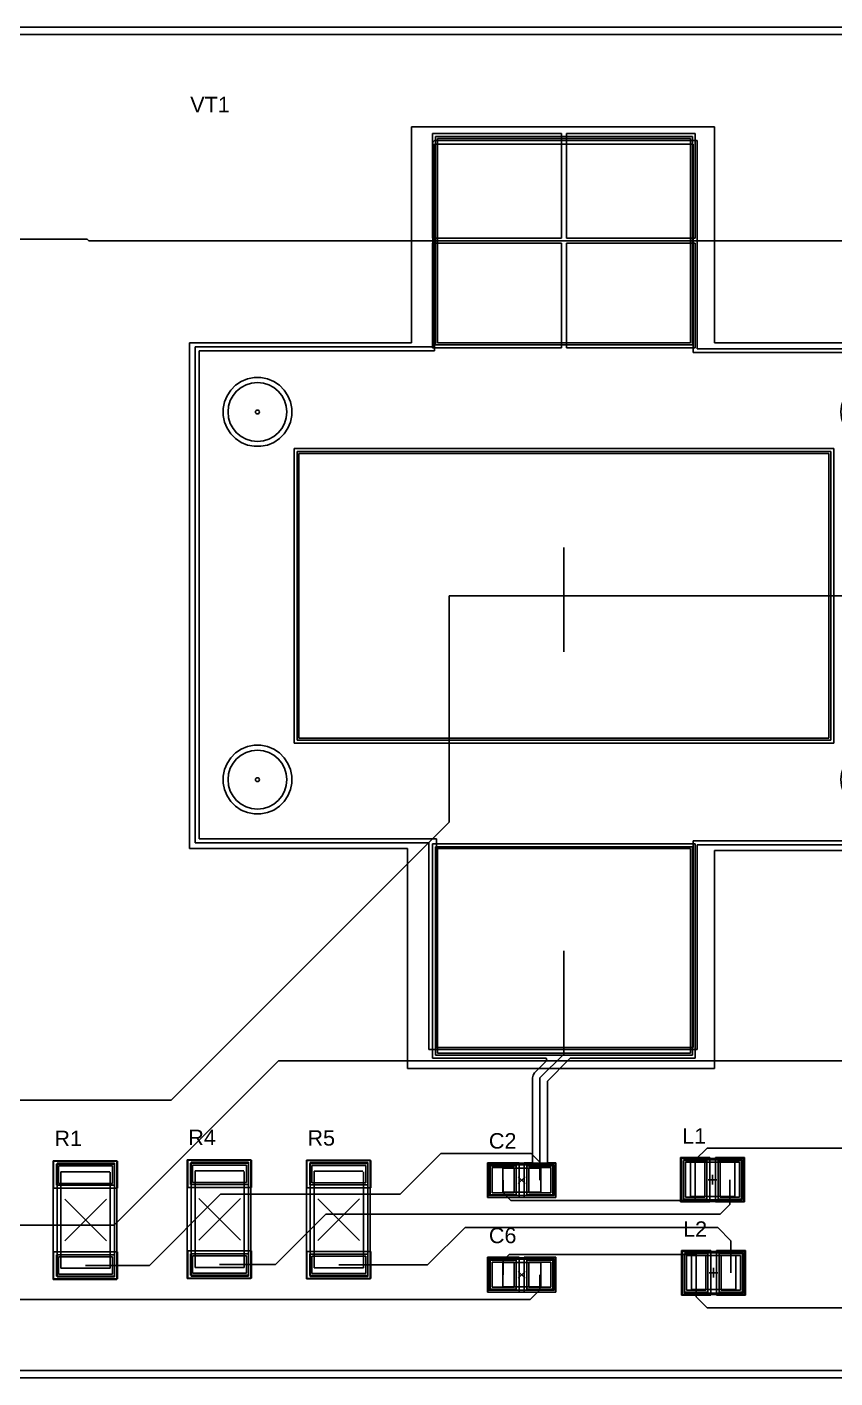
# Model space of a CAD drawing. Header units: millimetres. Extents: x 0 to 140, y 0 to 70.
# Drawn here: x 63.8 to 105.7, y 0 to 70 of the extents above; entities that cross this region are included whole.
import ezdxf

# ---------------------------------------------------------------- set-up
doc = ezdxf.new("R2010")
doc.units = ezdxf.units.MM
for name, color, linetype in [('BottomLayer', 5, 'Continuous'), ('BottomSolder', 6, 'Continuous'), ('Mechanical1', 6, 'Continuous'), ('Mechanical15', 56, 'Continuous'), ('MultiLayer', 9, 'Continuous'), ('PadHoleLayer', 156, 'Continuous'), ('TopLayer', 1, 'Continuous'), ('TopOverlay', 2, 'Continuous'), ('TopSolder', 216, 'Continuous')]:
    doc.layers.add(name, color=color, linetype=linetype)
doc.styles.add('Arial', font='arial.ttf', dxfattribs={"height": 0.2})

# ---------------------------------------------------------------- blocks, each defined once
blk = doc.blocks.new('MOSFET_4')
at = {"layer": 'BottomLayer'}
for p, q in [((-6.55, 23.7), (6.55, 23.7)), ((-6.55, 13.1), (-6.55, 23.7)), ((6.55, 23.7), (6.55, 13.1)), ((6.55, 13.1), (-6.55, 13.1)), ((-13.725, 7.375), (13.725, 7.375)), ((-13.725, -7.375), (-13.725, 7.375)), ((13.725, 7.375), (13.725, -7.375)), ((13.725, -7.375), (-13.725, -7.375)), ((-6.55, -13.1), (6.55, -13.1)), ((-6.55, -23.7), (-6.55, -13.1)), ((6.55, -13.1), (6.55, -23.7)), ((6.55, -23.7), (-6.55, -23.7))]:
    blk.add_line(p, q, dxfattribs=at)
at = {"layer": 'BottomSolder'}
for p, q in [((-6.652, 23.802), (6.652, 23.802)), ((-6.652, 12.998), (-6.652, 23.802)), ((6.652, 23.802), (6.652, 12.998)), ((6.652, 12.998), (-6.652, 12.998)), ((-13.827, 7.477), (13.827, 7.477)), ((-13.827, -7.477), (-13.827, 7.477)), ((13.827, 7.477), (13.827, -7.477)), ((13.827, -7.477), (-13.827, -7.477)), ((-6.652, -12.998), (6.652, -12.998)), ((-6.652, -23.802), (-6.652, -12.998)), ((6.652, -12.998), (6.652, -23.802)), ((6.652, -23.802), (-6.652, -23.802))]:
    blk.add_line(p, q, dxfattribs=at)
for centre in [(-15.875, 9.525), (15.875, 9.525), (-15.875, -9.525), (15.875, -9.525)]:
    blk.add_circle(centre, 0.102, dxfattribs=at)
at = {"layer": 'Mechanical1'}
for p, q in [((-6.7, 12.7), (-6.7, 23.4)), ((-6.7, 23.4), (6.7, 23.4)), ((6.7, 12.6), (6.7, 23.4)), ((-18.9, -12.6), (-18.9, 12.7)), ((-18.9, 12.7), (-6.7, 12.7)), ((6.7, 12.6), (18.9, 12.6)), ((18.9, -12.7), (18.9, 12.6)), ((-18.9, -12.6), (-6.6, -12.6)), ((-6.6, -23.4), (-6.6, -12.6)), ((6.7, -12.7), (18.9, -12.7)), ((6.7, -23.4), (6.7, -12.7)), ((-6.6, -23.4), (6.7, -23.4))]:
    blk.add_line(p, q, dxfattribs=at)
at = {"layer": 'Mechanical15'}
for p, q in [((-6.8, 23.5), (-6.7, 23.6)), ((-6.8, 12.9), (-6.8, 23.5)), ((-6.7, 23.6), (6.9, 23.6)), ((6.9, 12.8), (6.9, 23.6)), ((-19.1, -12.8), (-19.1, 12.9)), ((-19.1, 12.9), (-6.8, 12.9)), ((6.9, 12.8), (19, 12.8)), ((19, -12.9), (19, 12.8)), ((0, -2.9), (0, 2.5)), ((-2.3, 0), (2.2, 0)), ((-19.1, -12.8), (-7, -12.8)), ((-7, -23.5), (-7, -12.8)), ((6.9, -12.9), (19, -12.9)), ((6.9, -12.9), (6.9, -12.9)), ((6.9, -23.5), (6.9, -12.9)), ((-7, -23.5), (6.9, -23.5))]:
    blk.add_line(p, q, dxfattribs=at)
at = {"layer": 'MultiLayer'}
for p, q in [((-6.55, 23.7), (6.55, 23.7)), ((-6.55, 13.1), (-6.55, 23.7)), ((6.55, 23.7), (6.55, 13.1)), ((6.55, 13.1), (-6.55, 13.1)), ((-13.725, 7.375), (13.725, 7.375)), ((-13.725, -7.375), (-13.725, 7.375)), ((13.725, 7.375), (13.725, -7.375)), ((13.725, -7.375), (-13.725, -7.375)), ((-6.55, -13.1), (6.55, -13.1)), ((-6.55, -23.7), (-6.55, -13.1)), ((6.55, -13.1), (6.55, -23.7)), ((6.55, -23.7), (-6.55, -23.7))]:
    blk.add_line(p, q, dxfattribs=at)
at = {"layer": 'PadHoleLayer'}
for centre in [(-15.875, 9.525), (15.875, 9.525), (-15.875, -9.525), (15.875, -9.525)]:
    blk.add_circle(centre, 1.525, dxfattribs=at)
at = {"layer": 'TopLayer'}
for p, q in [((-6.55, 23.7), (6.55, 23.7)), ((-6.55, 13.1), (-6.55, 23.7)), ((6.55, 23.7), (6.55, 13.1)), ((6.55, 13.1), (-6.55, 13.1)), ((-13.725, 7.375), (13.725, 7.375)), ((-13.725, -7.375), (-13.725, 7.375)), ((13.725, 7.375), (13.725, -7.375)), ((13.725, -7.375), (-13.725, -7.375)), ((-6.55, -13.1), (6.55, -13.1)), ((-6.55, -23.7), (-6.55, -13.1)), ((6.55, -13.1), (6.55, -23.7)), ((6.55, -23.7), (-6.55, -23.7))]:
    blk.add_line(p, q, dxfattribs=at)
at = {"layer": 'TopOverlay'}
for p, q in [((-7.9, 13.1), (-7.9, 24.3)), ((-7.9, 24.3), (7.8, 24.3)), ((7.8, 13.1), (7.8, 24.3)), ((-19.4, -13.1), (-19.4, 13.1)), ((-19.4, 13.1), (-7.9, 13.1)), ((7.8, 13.1), (19.3, 13.1)), ((19.3, -13.2), (19.3, 13.1)), ((-19.4, -13.1), (-8.1, -13.1)), ((-8.1, -24.5), (-8.1, -13.1)), ((7.8, -24.5), (7.8, -13.2)), ((7.8, -13.2), (19.3, -13.2)), ((-8.1, -24.5), (7.8, -24.5))]:
    blk.add_line(p, q, dxfattribs=at)
at = {"layer": 'TopSolder'}
for p, q in [((-6.652, 23.802), (6.652, 23.802)), ((-6.652, 12.998), (-6.652, 23.802)), ((6.652, 23.802), (6.652, 12.998)), ((6.652, 12.998), (-6.652, 12.998)), ((-13.827, 7.477), (13.827, 7.477)), ((-13.827, -7.477), (-13.827, 7.477)), ((13.827, 7.477), (13.827, -7.477)), ((13.827, -7.477), (-13.827, -7.477)), ((-6.652, -12.998), (6.652, -12.998)), ((-6.652, -23.802), (-6.652, -12.998)), ((6.652, -12.998), (6.652, -23.802)), ((6.652, -23.802), (-6.652, -23.802))]:
    blk.add_line(p, q, dxfattribs=at)
for centre in [(-15.875, 9.525), (15.875, 9.525), (-15.875, -9.525), (15.875, -9.525)]:
    blk.add_circle(centre, 0.102, dxfattribs=at)
blk = doc.blocks.new('R________2010_10')
at = {"layer": 'BottomLayer'}
for p, q in [((-2.8, 1.4), (-1.9, 1.4)), ((-2.8, -1.4), (-2.8, 1.4)), ((-1.9, 1.4), (-1.9, -1.4)), ((1.9, 1.4), (2.8, 1.4)), ((1.9, -1.4), (1.9, 1.4)), ((2.8, 1.4), (2.8, -1.4)), ((-1.9, -1.4), (-2.8, -1.4)), ((2.8, -1.4), (1.9, -1.4))]:
    blk.add_line(p, q, dxfattribs=at)
at = {"layer": 'BottomSolder'}
for p, q in [((-2.902, 1.502), (-1.798, 1.502)), ((-2.902, -1.502), (-2.902, 1.502)), ((-1.798, 1.502), (-1.798, -1.502)), ((1.798, 1.502), (2.902, 1.502)), ((1.798, -1.502), (1.798, 1.502)), ((2.902, 1.502), (2.902, -1.502)), ((-1.798, -1.502), (-2.902, -1.502)), ((2.902, -1.502), (1.798, -1.502))]:
    blk.add_line(p, q, dxfattribs=at)
at = {"layer": 'Mechanical1'}
for p, q in [((-2.5, -1.275), (-2.5, 1.25)), ((2.5, 1.275), (-2.475, 1.275)), ((2.5, -1.275), (2.5, 1.275)), ((2.5, -1.275), (-2.5, -1.275))]:
    blk.add_line(p, q, dxfattribs=at)
at = {"layer": 'Mechanical15'}
for p, q in [((-2.95, -1.475), (-2.95, 1.5)), ((2.95, 1.5), (-2.95, 1.5)), ((2.95, -1.475), (2.95, 1.5)), ((-1.08, -1.08), (1.079, 1.079)), ((1.079, -1.08), (-1.08, 1.079)), ((2.95, -1.475), (-2.95, -1.475))]:
    blk.add_line(p, q, dxfattribs=at)
at = {"layer": 'MultiLayer'}
for p, q in [((-2.8, 1.4), (-1.9, 1.4)), ((-2.8, -1.4), (-2.8, 1.4)), ((-1.9, 1.4), (-1.9, -1.4)), ((1.9, 1.4), (2.8, 1.4)), ((1.9, -1.4), (1.9, 1.4)), ((2.8, 1.4), (2.8, -1.4)), ((-1.9, -1.4), (-2.8, -1.4)), ((2.8, -1.4), (1.9, -1.4))]:
    blk.add_line(p, q, dxfattribs=at)
at = {"layer": 'TopLayer'}
for p, q in [((-2.8, 1.4), (-1.9, 1.4)), ((-2.8, -1.4), (-2.8, 1.4)), ((-1.9, 1.4), (-1.9, -1.4)), ((1.9, 1.4), (2.8, 1.4)), ((1.9, -1.4), (1.9, 1.4)), ((2.8, 1.4), (2.8, -1.4)), ((-1.9, -1.4), (-2.8, -1.4)), ((2.8, -1.4), (1.9, -1.4))]:
    blk.add_line(p, q, dxfattribs=at)
at = {"layer": 'TopOverlay'}
for p, q in [((-3.075, -1.675), (-3.075, 1.625)), ((3.075, 1.625), (-3.075, 1.625)), ((3.075, -1.675), (3.075, 1.625)), ((3.075, -1.675), (-3.075, -1.675))]:
    blk.add_line(p, q, dxfattribs=at)
at = {"layer": 'TopSolder'}
for p, q in [((-2.902, 1.502), (-1.798, 1.502)), ((-2.902, -1.502), (-2.902, 1.502)), ((-1.798, 1.502), (-1.798, -1.502)), ((1.798, 1.502), (2.902, 1.502)), ((1.798, -1.502), (1.798, 1.502)), ((2.902, 1.502), (2.902, -1.502)), ((-1.798, -1.502), (-2.902, -1.502)), ((2.902, -1.502), (1.798, -1.502))]:
    blk.add_line(p, q, dxfattribs=at)
blk = doc.blocks.new('R________2010_11')
at = {"layer": 'BottomLayer'}
for p, q in [((-2.8, 1.4), (-1.9, 1.4)), ((-2.8, -1.4), (-2.8, 1.4)), ((-1.9, 1.4), (-1.9, -1.4)), ((1.9, 1.4), (2.8, 1.4)), ((1.9, -1.4), (1.9, 1.4)), ((2.8, 1.4), (2.8, -1.4)), ((-1.9, -1.4), (-2.8, -1.4)), ((2.8, -1.4), (1.9, -1.4))]:
    blk.add_line(p, q, dxfattribs=at)
at = {"layer": 'BottomSolder'}
for p, q in [((-2.902, 1.502), (-1.798, 1.502)), ((-2.902, -1.502), (-2.902, 1.502)), ((-1.798, 1.502), (-1.798, -1.502)), ((1.798, 1.502), (2.902, 1.502)), ((1.798, -1.502), (1.798, 1.502)), ((2.902, 1.502), (2.902, -1.502)), ((-1.798, -1.502), (-2.902, -1.502)), ((2.902, -1.502), (1.798, -1.502))]:
    blk.add_line(p, q, dxfattribs=at)
at = {"layer": 'Mechanical1'}
for p, q in [((-2.5, -1.275), (-2.5, 1.25)), ((2.5, 1.275), (-2.475, 1.275)), ((2.5, -1.275), (2.5, 1.275)), ((2.5, -1.275), (-2.5, -1.275))]:
    blk.add_line(p, q, dxfattribs=at)
at = {"layer": 'Mechanical15'}
for p, q in [((-2.95, -1.475), (-2.95, 1.5)), ((2.95, 1.5), (-2.95, 1.5)), ((2.95, -1.475), (2.95, 1.5)), ((-1.079, -1.079), (1.08, 1.08)), ((1.08, -1.079), (-1.079, 1.08)), ((2.95, -1.475), (-2.95, -1.475))]:
    blk.add_line(p, q, dxfattribs=at)
at = {"layer": 'MultiLayer'}
for p, q in [((-2.8, 1.4), (-1.9, 1.4)), ((-2.8, -1.4), (-2.8, 1.4)), ((-1.9, 1.4), (-1.9, -1.4)), ((1.9, 1.4), (2.8, 1.4)), ((1.9, -1.4), (1.9, 1.4)), ((2.8, 1.4), (2.8, -1.4)), ((-1.9, -1.4), (-2.8, -1.4)), ((2.8, -1.4), (1.9, -1.4))]:
    blk.add_line(p, q, dxfattribs=at)
at = {"layer": 'TopLayer'}
for p, q in [((-2.8, 1.4), (-1.9, 1.4)), ((-2.8, -1.4), (-2.8, 1.4)), ((-1.9, 1.4), (-1.9, -1.4)), ((1.9, 1.4), (2.8, 1.4)), ((1.9, -1.4), (1.9, 1.4)), ((2.8, 1.4), (2.8, -1.4)), ((-1.9, -1.4), (-2.8, -1.4)), ((2.8, -1.4), (1.9, -1.4))]:
    blk.add_line(p, q, dxfattribs=at)
at = {"layer": 'TopOverlay'}
for p, q in [((-3.075, -1.675), (-3.075, 1.625)), ((3.075, 1.625), (-3.075, 1.625)), ((3.075, -1.675), (3.075, 1.625)), ((3.075, -1.675), (-3.075, -1.675))]:
    blk.add_line(p, q, dxfattribs=at)
at = {"layer": 'TopSolder'}
for p, q in [((-2.902, 1.502), (-1.798, 1.502)), ((-2.902, -1.502), (-2.902, 1.502)), ((-1.798, 1.502), (-1.798, -1.502)), ((1.798, 1.502), (2.902, 1.502)), ((1.798, -1.502), (1.798, 1.502)), ((2.902, 1.502), (2.902, -1.502)), ((-1.798, -1.502), (-2.902, -1.502)), ((2.902, -1.502), (1.798, -1.502))]:
    blk.add_line(p, q, dxfattribs=at)
blk = doc.blocks.new('R________2010_14')
at = {"layer": 'BottomLayer'}
for p, q in [((-2.8, 1.4), (-1.9, 1.4)), ((-2.8, -1.4), (-2.8, 1.4)), ((-1.9, 1.4), (-1.9, -1.4)), ((1.9, 1.4), (2.8, 1.4)), ((1.9, -1.4), (1.9, 1.4)), ((2.8, 1.4), (2.8, -1.4)), ((-1.9, -1.4), (-2.8, -1.4)), ((2.8, -1.4), (1.9, -1.4))]:
    blk.add_line(p, q, dxfattribs=at)
at = {"layer": 'BottomSolder'}
for p, q in [((-2.902, 1.502), (-1.798, 1.502)), ((-2.902, -1.502), (-2.902, 1.502)), ((-1.798, 1.502), (-1.798, -1.502)), ((1.798, 1.502), (2.902, 1.502)), ((1.798, -1.502), (1.798, 1.502)), ((2.902, 1.502), (2.902, -1.502)), ((-1.798, -1.502), (-2.902, -1.502)), ((2.902, -1.502), (1.798, -1.502))]:
    blk.add_line(p, q, dxfattribs=at)
at = {"layer": 'Mechanical1'}
for p, q in [((-2.5, -1.275), (-2.5, 1.25)), ((2.5, 1.275), (-2.475, 1.275)), ((2.5, -1.275), (2.5, 1.275)), ((2.5, -1.275), (-2.5, -1.275))]:
    blk.add_line(p, q, dxfattribs=at)
at = {"layer": 'Mechanical15'}
for p, q in [((-2.95, -1.475), (-2.95, 1.5)), ((2.95, 1.5), (-2.95, 1.5)), ((2.95, -1.475), (2.95, 1.5)), ((-1.08, -1.079), (1.079, 1.08)), ((1.079, -1.079), (-1.08, 1.08)), ((2.95, -1.475), (-2.95, -1.475))]:
    blk.add_line(p, q, dxfattribs=at)
at = {"layer": 'MultiLayer'}
for p, q in [((-2.8, 1.4), (-1.9, 1.4)), ((-2.8, -1.4), (-2.8, 1.4)), ((-1.9, 1.4), (-1.9, -1.4)), ((1.9, 1.4), (2.8, 1.4)), ((1.9, -1.4), (1.9, 1.4)), ((2.8, 1.4), (2.8, -1.4)), ((-1.9, -1.4), (-2.8, -1.4)), ((2.8, -1.4), (1.9, -1.4))]:
    blk.add_line(p, q, dxfattribs=at)
at = {"layer": 'TopLayer'}
for p, q in [((-2.8, 1.4), (-1.9, 1.4)), ((-2.8, -1.4), (-2.8, 1.4)), ((-1.9, 1.4), (-1.9, -1.4)), ((1.9, 1.4), (2.8, 1.4)), ((1.9, -1.4), (1.9, 1.4)), ((2.8, 1.4), (2.8, -1.4)), ((-1.9, -1.4), (-2.8, -1.4)), ((2.8, -1.4), (1.9, -1.4))]:
    blk.add_line(p, q, dxfattribs=at)
at = {"layer": 'TopOverlay'}
for p, q in [((-3.075, -1.675), (-3.075, 1.625)), ((3.075, 1.625), (-3.075, 1.625)), ((3.075, -1.675), (3.075, 1.625)), ((3.075, -1.675), (-3.075, -1.675))]:
    blk.add_line(p, q, dxfattribs=at)
at = {"layer": 'TopSolder'}
for p, q in [((-2.902, 1.502), (-1.798, 1.502)), ((-2.902, -1.502), (-2.902, 1.502)), ((-1.798, 1.502), (-1.798, -1.502)), ((1.798, 1.502), (2.902, 1.502)), ((1.798, -1.502), (1.798, 1.502)), ((2.902, 1.502), (2.902, -1.502)), ((-1.798, -1.502), (-2.902, -1.502)), ((2.902, -1.502), (1.798, -1.502))]:
    blk.add_line(p, q, dxfattribs=at)
blk = doc.blocks.new('INDUCTOR_0805_15')
at = {"layer": 'BottomLayer'}
for p, q in [((-1.4, 0.9), (-0.4, 0.9)), ((-1.4, -0.9), (-1.4, 0.9)), ((-0.4, 0.9), (-0.4, -0.9)), ((0.4, 0.9), (1.4, 0.9)), ((0.4, -0.9), (0.4, 0.9)), ((1.4, 0.9), (1.4, -0.9)), ((-0.4, -0.9), (-1.4, -0.9)), ((1.4, -0.9), (0.4, -0.9))]:
    blk.add_line(p, q, dxfattribs=at)
at = {"layer": 'BottomSolder'}
for p, q in [((-1.502, 1.002), (-0.298, 1.002)), ((-1.502, -1.002), (-1.502, 1.002)), ((-0.298, 1.002), (-0.298, -1.002)), ((0.298, 1.002), (1.502, 1.002)), ((0.298, -1.002), (0.298, 1.002)), ((1.502, 1.002), (1.502, -1.002)), ((-0.298, -1.002), (-1.502, -1.002)), ((1.502, -1.002), (0.298, -1.002))]:
    blk.add_line(p, q, dxfattribs=at)
at = {"layer": 'Mechanical1'}
for p, q in [((-1.15, -0.875), (-1.15, 0.9)), ((-1.15, 0.9), (1.15, 0.9)), ((1.15, -0.875), (1.15, 0.9)), ((-1.15, -0.875), (1.15, -0.875))]:
    blk.add_line(p, q, dxfattribs=at)
at = {"layer": 'Mechanical15'}
for p, q in [((-1.525, -1.05), (-1.525, 1)), ((-1.5, 1.025), (1.55, 1.025)), ((1.55, -1.025), (1.55, 1.025)), ((-0.225, 0), (0.225, 0)), ((0, -0.25), (0, 0.25)), ((-1.525, -1.05), (1.525, -1.05)), ((1.525, -1.05), (1.55, -1.025))]:
    blk.add_line(p, q, dxfattribs=at)
at = {"layer": 'MultiLayer'}
for p, q in [((-1.4, 0.9), (-0.4, 0.9)), ((-1.4, -0.9), (-1.4, 0.9)), ((-0.4, 0.9), (-0.4, -0.9)), ((0.4, 0.9), (1.4, 0.9)), ((0.4, -0.9), (0.4, 0.9)), ((1.4, 0.9), (1.4, -0.9)), ((-0.4, -0.9), (-1.4, -0.9)), ((1.4, -0.9), (0.4, -0.9))]:
    blk.add_line(p, q, dxfattribs=at)
at = {"layer": 'TopLayer'}
for p, q in [((-1.4, 0.9), (-0.4, 0.9)), ((-1.4, -0.9), (-1.4, 0.9)), ((-0.4, 0.9), (-0.4, -0.9)), ((0.4, 0.9), (1.4, 0.9)), ((0.4, -0.9), (0.4, 0.9)), ((1.4, 0.9), (1.4, -0.9)), ((-0.4, -0.9), (-1.4, -0.9)), ((1.4, -0.9), (0.4, -0.9))]:
    blk.add_line(p, q, dxfattribs=at)
at = {"layer": 'TopOverlay'}
for p, q in [((-1.625, -1.125), (-1.625, 1.1)), ((-1.625, 1.1), (1.625, 1.1)), ((1.625, -1.125), (1.625, 1.1)), ((1.625, 1.1), (1.625, 1.1)), ((-1.625, -1.125), (1.625, -1.125))]:
    blk.add_line(p, q, dxfattribs=at)
at = {"layer": 'TopSolder'}
for p, q in [((-1.502, 1.002), (-0.298, 1.002)), ((-1.502, -1.002), (-1.502, 1.002)), ((-0.298, 1.002), (-0.298, -1.002)), ((0.298, 1.002), (1.502, 1.002)), ((0.298, -1.002), (0.298, 1.002)), ((1.502, 1.002), (1.502, -1.002)), ((-0.298, -1.002), (-1.502, -1.002)), ((1.502, -1.002), (0.298, -1.002))]:
    blk.add_line(p, q, dxfattribs=at)
blk = doc.blocks.new('INDUCTOR_0805_16')
at = {"layer": 'BottomLayer'}
for p, q in [((-1.4, 0.9), (-0.4, 0.9)), ((-1.4, -0.9), (-1.4, 0.9)), ((-0.4, 0.9), (-0.4, -0.9)), ((0.4, 0.9), (1.4, 0.9)), ((0.4, -0.9), (0.4, 0.9)), ((1.4, 0.9), (1.4, -0.9)), ((-0.4, -0.9), (-1.4, -0.9)), ((1.4, -0.9), (0.4, -0.9))]:
    blk.add_line(p, q, dxfattribs=at)
at = {"layer": 'BottomSolder'}
for p, q in [((-1.502, 1.002), (-0.298, 1.002)), ((-1.502, -1.002), (-1.502, 1.002)), ((-0.298, 1.002), (-0.298, -1.002)), ((0.298, 1.002), (1.502, 1.002)), ((0.298, -1.002), (0.298, 1.002)), ((1.502, 1.002), (1.502, -1.002)), ((-0.298, -1.002), (-1.502, -1.002)), ((1.502, -1.002), (0.298, -1.002))]:
    blk.add_line(p, q, dxfattribs=at)
at = {"layer": 'Mechanical1'}
for p, q in [((-1.15, -0.875), (-1.15, 0.9)), ((-1.15, 0.9), (1.15, 0.9)), ((1.15, -0.875), (1.15, 0.9)), ((-1.15, -0.875), (1.15, -0.875))]:
    blk.add_line(p, q, dxfattribs=at)
at = {"layer": 'Mechanical15'}
for p, q in [((-1.525, -1.05), (-1.525, 1)), ((-1.5, 1.025), (1.55, 1.025)), ((1.55, -1.025), (1.55, 1.025)), ((0, -0.25), (0, 0.25)), ((-0.225, 0), (0.225, 0)), ((-1.525, -1.05), (1.525, -1.05)), ((1.525, -1.05), (1.55, -1.025))]:
    blk.add_line(p, q, dxfattribs=at)
at = {"layer": 'MultiLayer'}
for p, q in [((-1.4, 0.9), (-0.4, 0.9)), ((-1.4, -0.9), (-1.4, 0.9)), ((-0.4, 0.9), (-0.4, -0.9)), ((0.4, 0.9), (1.4, 0.9)), ((0.4, -0.9), (0.4, 0.9)), ((1.4, 0.9), (1.4, -0.9)), ((-0.4, -0.9), (-1.4, -0.9)), ((1.4, -0.9), (0.4, -0.9))]:
    blk.add_line(p, q, dxfattribs=at)
at = {"layer": 'TopLayer'}
for p, q in [((-1.4, 0.9), (-0.4, 0.9)), ((-1.4, -0.9), (-1.4, 0.9)), ((-0.4, 0.9), (-0.4, -0.9)), ((0.4, 0.9), (1.4, 0.9)), ((0.4, -0.9), (0.4, 0.9)), ((1.4, 0.9), (1.4, -0.9)), ((-0.4, -0.9), (-1.4, -0.9)), ((1.4, -0.9), (0.4, -0.9))]:
    blk.add_line(p, q, dxfattribs=at)
at = {"layer": 'TopOverlay'}
for p, q in [((-1.625, -1.125), (-1.625, 1.1)), ((-1.625, 1.1), (1.625, 1.1)), ((1.625, -1.125), (1.625, 1.1)), ((1.625, 1.1), (1.625, 1.1)), ((-1.625, -1.125), (1.625, -1.125))]:
    blk.add_line(p, q, dxfattribs=at)
at = {"layer": 'TopSolder'}
for p, q in [((-1.502, 1.002), (-0.298, 1.002)), ((-1.502, -1.002), (-1.502, 1.002)), ((-0.298, 1.002), (-0.298, -1.002)), ((0.298, 1.002), (1.502, 1.002)), ((0.298, -1.002), (0.298, 1.002)), ((1.502, 1.002), (1.502, -1.002)), ((-0.298, -1.002), (-1.502, -1.002)), ((1.502, -1.002), (0.298, -1.002))]:
    blk.add_line(p, q, dxfattribs=at)
blk = doc.blocks.new('CAP_0805_17')
at = {"layer": 'BottomLayer'}
for p, q in [((-1.52, 0.65), (-0.38, 0.65)), ((-1.52, -0.65), (-1.52, 0.65)), ((-0.38, 0.65), (-0.38, -0.65)), ((0.38, 0.65), (1.52, 0.65)), ((0.38, -0.65), (0.38, 0.65)), ((1.52, 0.65), (1.52, -0.65)), ((-0.38, -0.65), (-1.52, -0.65)), ((1.52, -0.65), (0.38, -0.65))]:
    blk.add_line(p, q, dxfattribs=at)
at = {"layer": 'BottomSolder'}
for p, q in [((-1.622, 0.752), (-0.278, 0.752)), ((-1.622, -0.752), (-1.622, 0.752)), ((-0.278, 0.752), (-0.278, -0.752)), ((0.278, 0.752), (1.622, 0.752)), ((0.278, -0.752), (0.278, 0.752)), ((1.622, 0.752), (1.622, -0.752)), ((-0.278, -0.752), (-1.622, -0.752)), ((1.622, -0.752), (0.278, -0.752))]:
    blk.add_line(p, q, dxfattribs=at)
at = {"layer": 'Mechanical1'}
for p, q in [((-0.975, -0.625), (-0.975, 0.625)), ((-0.975, 0.625), (1, 0.625)), ((1, -0.625), (1, 0.625)), ((-0.975, -0.625), (1, -0.625))]:
    blk.add_line(p, q, dxfattribs=at)
at = {"layer": 'Mechanical15'}
for p, q in [((-1.7, -0.8), (-1.7, 0.8)), ((-1.7, 0.8), (1.7, 0.8)), ((1.7, -0.8), (1.7, 0.8)), ((-0.175, 0.175), (0.175, -0.175)), ((-0.175, -0.175), (0.175, 0.175)), ((-1.7, -0.8), (1.7, -0.8))]:
    blk.add_line(p, q, dxfattribs=at)
at = {"layer": 'MultiLayer'}
for p, q in [((-1.52, 0.65), (-0.38, 0.65)), ((-1.52, -0.65), (-1.52, 0.65)), ((-0.38, 0.65), (-0.38, -0.65)), ((0.38, 0.65), (1.52, 0.65)), ((0.38, -0.65), (0.38, 0.65)), ((1.52, 0.65), (1.52, -0.65)), ((-0.38, -0.65), (-1.52, -0.65)), ((1.52, -0.65), (0.38, -0.65))]:
    blk.add_line(p, q, dxfattribs=at)
at = {"layer": 'TopLayer'}
for p, q in [((-1.52, 0.65), (-0.38, 0.65)), ((-1.52, -0.65), (-1.52, 0.65)), ((-0.38, 0.65), (-0.38, -0.65)), ((0.38, 0.65), (1.52, 0.65)), ((0.38, -0.65), (0.38, 0.65)), ((1.52, 0.65), (1.52, -0.65)), ((-0.38, -0.65), (-1.52, -0.65)), ((1.52, -0.65), (0.38, -0.65))]:
    blk.add_line(p, q, dxfattribs=at)
at = {"layer": 'TopOverlay'}
for p, q in [((-1.75, 0.875), (1.775, 0.875)), ((-1.75, -0.9), (-1.75, 0.875)), ((1.775, -0.9), (1.775, 0.875)), ((-1.75, -0.9), (1.775, -0.9))]:
    blk.add_line(p, q, dxfattribs=at)
at = {"layer": 'TopSolder'}
for p, q in [((-1.622, 0.752), (-0.278, 0.752)), ((-1.622, -0.752), (-1.622, 0.752)), ((-0.278, 0.752), (-0.278, -0.752)), ((0.278, 0.752), (1.622, 0.752)), ((0.278, -0.752), (0.278, 0.752)), ((1.622, 0.752), (1.622, -0.752)), ((-0.278, -0.752), (-1.622, -0.752)), ((1.622, -0.752), (0.278, -0.752))]:
    blk.add_line(p, q, dxfattribs=at)
blk = doc.blocks.new('CAP_0805_21')
at = {"layer": 'BottomLayer'}
for p, q in [((-1.52, 0.65), (-0.38, 0.65)), ((-1.52, -0.65), (-1.52, 0.65)), ((-0.38, 0.65), (-0.38, -0.65)), ((0.38, 0.65), (1.52, 0.65)), ((0.38, -0.65), (0.38, 0.65)), ((1.52, 0.65), (1.52, -0.65)), ((-0.38, -0.65), (-1.52, -0.65)), ((1.52, -0.65), (0.38, -0.65))]:
    blk.add_line(p, q, dxfattribs=at)
at = {"layer": 'BottomSolder'}
for p, q in [((-1.622, 0.752), (-0.278, 0.752)), ((-1.622, -0.752), (-1.622, 0.752)), ((-0.278, 0.752), (-0.278, -0.752)), ((0.278, 0.752), (1.622, 0.752)), ((0.278, -0.752), (0.278, 0.752)), ((1.622, 0.752), (1.622, -0.752)), ((-0.278, -0.752), (-1.622, -0.752)), ((1.622, -0.752), (0.278, -0.752))]:
    blk.add_line(p, q, dxfattribs=at)
at = {"layer": 'Mechanical1'}
for p, q in [((-0.975, -0.625), (-0.975, 0.625)), ((-0.975, 0.625), (1, 0.625)), ((1, -0.625), (1, 0.625)), ((-0.975, -0.625), (1, -0.625))]:
    blk.add_line(p, q, dxfattribs=at)
at = {"layer": 'Mechanical15'}
for p, q in [((-1.7, -0.8), (-1.7, 0.8)), ((-1.7, 0.8), (1.7, 0.8)), ((1.7, -0.8), (1.7, 0.8)), ((-0.175, 0.175), (0.175, -0.175)), ((-0.175, -0.175), (0.175, 0.175)), ((-1.7, -0.8), (1.7, -0.8))]:
    blk.add_line(p, q, dxfattribs=at)
at = {"layer": 'MultiLayer'}
for p, q in [((-1.52, 0.65), (-0.38, 0.65)), ((-1.52, -0.65), (-1.52, 0.65)), ((-0.38, 0.65), (-0.38, -0.65)), ((0.38, 0.65), (1.52, 0.65)), ((0.38, -0.65), (0.38, 0.65)), ((1.52, 0.65), (1.52, -0.65)), ((-0.38, -0.65), (-1.52, -0.65)), ((1.52, -0.65), (0.38, -0.65))]:
    blk.add_line(p, q, dxfattribs=at)
at = {"layer": 'TopLayer'}
for p, q in [((-1.52, 0.65), (-0.38, 0.65)), ((-1.52, -0.65), (-1.52, 0.65)), ((-0.38, 0.65), (-0.38, -0.65)), ((0.38, 0.65), (1.52, 0.65)), ((0.38, -0.65), (0.38, 0.65)), ((1.52, 0.65), (1.52, -0.65)), ((-0.38, -0.65), (-1.52, -0.65)), ((1.52, -0.65), (0.38, -0.65))]:
    blk.add_line(p, q, dxfattribs=at)
at = {"layer": 'TopOverlay'}
for p, q in [((-1.75, 0.875), (1.775, 0.875)), ((-1.75, -0.9), (-1.75, 0.875)), ((1.775, -0.9), (1.775, 0.875)), ((-1.75, -0.9), (1.775, -0.9))]:
    blk.add_line(p, q, dxfattribs=at)
at = {"layer": 'TopSolder'}
for p, q in [((-1.622, 0.752), (-0.278, 0.752)), ((-1.622, -0.752), (-1.622, 0.752)), ((-0.278, 0.752), (-0.278, -0.752)), ((0.278, 0.752), (1.622, 0.752)), ((0.278, -0.752), (0.278, 0.752)), ((1.622, 0.752), (1.622, -0.752)), ((-0.278, -0.752), (-1.622, -0.752)), ((1.622, -0.752), (0.278, -0.752))]:
    blk.add_line(p, q, dxfattribs=at)

msp = doc.modelspace()

# ---------------------------------------------------------------- linework, layer by layer
at = {"layer": 'BottomLayer'}
for p, q in [((42.374, 59.009), (66.954, 59.009)), ((66.954, 59.009), (67.035, 58.928)), ((67.035, 58.928), (91.645, 58.928)), ((91.645, 58.928), (120.859, 58.928)), ((85.7, 28.804), (85.7, 40.528)), ((85.7, 40.528), (91.645, 40.528)), ((91.645, 40.528), (116.389, 40.528)), ((71.298, 14.402), (85.7, 28.804)), ((68.351, 7.925), (76.86, 16.434)), ((76.86, 16.434), (113.767, 16.434)), ((42.847, 14.402), (71.298, 14.402)), ((98.442, 11.295), (99.06, 11.913)), ((99.06, 11.913), (110.602, 11.913)), ((83.16, 9.525), (85.268, 11.633)), ((85.268, 11.633), (89.946, 11.633)), ((89.946, 11.633), (90.403, 11.176)), ((98.442, 10.274), (98.442, 11.295)), ((90.403, 10.248), (90.403, 11.176)), ((88.503, 9.592), (88.503, 10.248)), ((98.442, 9.195), (98.442, 10.274)), ((100.242, 8.992), (100.242, 10.274)), ((70.174, 5.835), (73.863, 9.525)), ((73.863, 9.525), (83.16, 9.525)), ((88.503, 9.592), (88.9, 9.195)), ((88.9, 9.195), (98.442, 9.195)), ((76.708, 5.876), (79.316, 8.484)), ((79.316, 8.484), (99.734, 8.484)), ((99.734, 8.484), (100.242, 8.992)), ((59.868, 7.925), (68.351, 7.925)), ((84.582, 5.858), (86.522, 7.798)), ((86.522, 7.798), (99.609, 7.798)), ((99.609, 7.798), (100.295, 7.112)), ((100.295, 5.451), (100.295, 7.112)), ((88.503, 6.096), (88.808, 6.401)), ((88.808, 6.401), (98.495, 6.401)), ((98.495, 5.451), (98.495, 6.401)), ((66.866, 5.835), (70.174, 5.835)), ((73.81, 5.876), (76.708, 5.876)), ((79.983, 5.858), (84.582, 5.858)), ((88.503, 5.35), (88.503, 6.096)), ((90.403, 4.572), (90.403, 5.35)), ((98.495, 4.197), (98.495, 5.451)), ((89.895, 4.064), (90.403, 4.572)), ((62.408, 4.064), (89.895, 4.064)), ((98.495, 4.197), (99.06, 3.632)), ((99.06, 3.632), (112.036, 3.632))]:
    msp.add_line(p, q, dxfattribs=at)
at = {"layer": 'TopLayer'}
for p, q in [((0, 70), (140, 70)), ((0.388, 69.612), (139.612, 69.612)), ((91.518, 64.482), (84.841, 64.482)), ((84.841, 64.482), (84.841, 59.055)), ((91.518, 59.055), (91.518, 64.482)), ((98.449, 64.482), (91.772, 64.482)), ((91.772, 64.482), (91.772, 59.055)), ((98.449, 59.055), (98.449, 64.482)), ((84.841, 59.055), (91.518, 59.055)), ((91.518, 58.801), (84.841, 58.801)), ((84.841, 58.801), (84.841, 53.374)), ((91.518, 53.374), (91.518, 58.801)), ((91.772, 59.055), (98.449, 59.055)), ((98.449, 58.801), (91.772, 58.801)), ((91.772, 58.801), (91.772, 53.374)), ((98.449, 53.374), (98.449, 58.801)), ((84.841, 53.374), (91.518, 53.374)), ((91.772, 53.374), (98.449, 53.374)), ((75.595, 51.832), (75.251, 51.764)), ((75.946, 51.832), (75.595, 51.832)), ((76.289, 51.764), (75.946, 51.832)), ((74.388, 51.187), (74.194, 50.896)), ((74.636, 51.435), (74.388, 51.187)), ((74.928, 51.63), (74.636, 51.435)), ((75.251, 51.764), (74.928, 51.63)), ((76.613, 51.63), (76.289, 51.764)), ((76.904, 51.435), (76.613, 51.63)), ((77.152, 51.187), (76.904, 51.435)), ((77.347, 50.896), (77.152, 51.187)), ((74.06, 50.572), (73.991, 50.228)), ((74.194, 50.896), (74.06, 50.572)), ((77.481, 50.572), (77.347, 50.896)), ((77.549, 50.228), (77.481, 50.572)), ((73.991, 50.228), (73.991, 49.878)), ((73.991, 49.878), (74.06, 49.534)), ((77.481, 49.534), (77.549, 49.878)), ((77.549, 49.878), (77.549, 50.228)), ((74.06, 49.534), (74.194, 49.21)), ((74.194, 49.21), (74.388, 48.919)), ((77.152, 48.919), (77.347, 49.21)), ((77.347, 49.21), (77.481, 49.534)), ((74.388, 48.919), (74.636, 48.671)), ((74.636, 48.671), (74.928, 48.477)), ((74.928, 48.477), (75.251, 48.342)), ((75.251, 48.342), (75.595, 48.274)), ((75.946, 48.274), (76.289, 48.342)), ((76.289, 48.342), (76.613, 48.477)), ((76.613, 48.477), (76.904, 48.671)), ((76.904, 48.671), (77.152, 48.919)), ((75.595, 48.274), (75.946, 48.274)), ((105.624, 48.157), (77.666, 48.157)), ((77.666, 48.157), (77.666, 32.899)), ((105.624, 32.899), (105.624, 48.157)), ((74.636, 32.385), (74.388, 32.137)), ((74.928, 32.58), (74.636, 32.385)), ((75.251, 32.714), (74.928, 32.58)), ((75.595, 32.782), (75.251, 32.714)), ((75.946, 32.782), (75.595, 32.782)), ((76.289, 32.714), (75.946, 32.782)), ((76.613, 32.58), (76.289, 32.714)), ((76.904, 32.385), (76.613, 32.58)), ((77.152, 32.137), (76.904, 32.385)), ((77.666, 32.899), (105.624, 32.899)), ((74.06, 31.522), (73.991, 31.178)), ((74.194, 31.846), (74.06, 31.522)), ((74.388, 32.137), (74.194, 31.846)), ((77.347, 31.846), (77.152, 32.137)), ((77.481, 31.522), (77.347, 31.846)), ((77.549, 31.178), (77.481, 31.522)), ((73.991, 31.178), (73.991, 30.828)), ((73.991, 30.828), (74.06, 30.484)), ((77.481, 30.484), (77.549, 30.828)), ((77.549, 30.828), (77.549, 31.178)), ((74.06, 30.484), (74.194, 30.16)), ((74.194, 30.16), (74.388, 29.869)), ((77.152, 29.869), (77.347, 30.16)), ((77.347, 30.16), (77.481, 30.484)), ((74.388, 29.869), (74.636, 29.621)), ((74.636, 29.621), (74.928, 29.427)), ((74.928, 29.427), (75.251, 29.292)), ((76.289, 29.292), (76.613, 29.427)), ((76.613, 29.427), (76.904, 29.621)), ((76.904, 29.621), (77.152, 29.869)), ((75.251, 29.292), (75.595, 29.224)), ((75.595, 29.224), (75.946, 29.224)), ((75.946, 29.224), (76.289, 29.292)), ((98.449, 27.682), (84.841, 27.682)), ((84.841, 27.682), (84.841, 16.574)), ((98.449, 16.574), (98.449, 27.682)), ((91.645, 16.787), (91.645, 22.128)), ((84.841, 16.574), (90.717, 16.574)), ((90.765, 16.457), (90.128, 15.819)), ((90.403, 15.545), (91.645, 16.787)), ((90.717, 16.574), (90.765, 16.457)), ((90.791, 15.384), (91.92, 16.513)), ((91.92, 16.513), (91.961, 16.574)), ((91.961, 16.574), (98.449, 16.574)), ((90.044, 15.693), (90.014, 15.545)), ((90.014, 15.545), (90.014, 11.152)), ((90.128, 15.819), (90.044, 15.693)), ((90.403, 10.248), (90.403, 15.545)), ((90.791, 11.152), (90.791, 15.384)), ((68.52, 11.239), (65.212, 11.239)), ((65.212, 11.239), (65.212, 9.831)), ((68.52, 9.831), (68.52, 11.239)), ((75.464, 11.28), (72.156, 11.28)), ((72.156, 11.28), (72.156, 9.872)), ((75.464, 9.872), (75.464, 11.28)), ((81.637, 11.262), (78.329, 11.262)), ((78.329, 11.262), (78.329, 9.854)), ((81.637, 9.854), (81.637, 11.262)), ((99.196, 11.428), (97.688, 11.428)), ((97.688, 11.428), (97.688, 9.12)), ((99.196, 9.12), (99.196, 11.428)), ((100.996, 11.428), (99.488, 11.428)), ((99.488, 11.428), (99.488, 9.12)), ((100.996, 9.12), (100.996, 11.428)), ((89.327, 11.152), (87.679, 11.152)), ((87.679, 11.152), (87.679, 9.344)), ((89.327, 9.344), (89.327, 11.152)), ((90.014, 11.152), (89.579, 11.152)), ((89.579, 11.152), (89.579, 9.344)), ((91.227, 11.152), (90.791, 11.152)), ((91.227, 9.344), (91.227, 11.152)), ((65.212, 9.831), (68.52, 9.831)), ((72.156, 9.872), (75.464, 9.872)), ((78.329, 9.854), (81.637, 9.854)), ((87.679, 9.344), (89.327, 9.344)), ((89.579, 9.344), (91.227, 9.344)), ((97.688, 9.12), (99.196, 9.12)), ((99.488, 9.12), (100.996, 9.12)), ((68.52, 6.539), (65.212, 6.539)), ((65.212, 6.539), (65.212, 5.131)), ((68.52, 5.131), (68.52, 6.539)), ((75.464, 6.58), (72.156, 6.58)), ((72.156, 6.58), (72.156, 5.172)), ((75.464, 5.172), (75.464, 6.58)), ((81.637, 6.562), (78.329, 6.562)), ((78.329, 6.562), (78.329, 5.154)), ((81.637, 5.154), (81.637, 6.562)), ((99.249, 6.605), (97.741, 6.605)), ((97.741, 6.605), (97.741, 4.297)), ((99.249, 4.297), (99.249, 6.605)), ((101.049, 6.605), (99.541, 6.605)), ((99.541, 6.605), (99.541, 4.297)), ((101.049, 4.297), (101.049, 6.605)), ((89.327, 6.254), (87.679, 6.254)), ((87.679, 6.254), (87.679, 4.446)), ((89.327, 4.446), (89.327, 6.254)), ((91.227, 6.254), (89.579, 6.254)), ((89.579, 6.254), (89.579, 4.446)), ((91.227, 4.446), (91.227, 6.254)), ((65.212, 5.131), (68.52, 5.131)), ((72.156, 5.172), (75.464, 5.172)), ((78.329, 5.154), (81.637, 5.154)), ((87.679, 4.446), (89.327, 4.446)), ((89.579, 4.446), (91.227, 4.446)), ((97.741, 4.297), (99.249, 4.297)), ((99.541, 4.297), (101.049, 4.297)), ((0, 0), (140, 0)), ((139.612, 0.388), (0.388, 0.388))]:
    msp.add_line(p, q, dxfattribs=at)

# ---------------------------------------------------------------- block references
for name, p in [('MOSFET_4', (91.645, 40.528)), ('INDUCTOR_0805_16', (99.342, 10.274)), ('CAP_0805_21', (89.453, 10.248)), ('INDUCTOR_0805_15', (99.395, 5.451)), ('CAP_0805_17', (89.453, 5.35))]:
    msp.add_blockref(name, p)
at = {"rotation": 270}
for name, p in [('R________2010_14', (66.866, 8.185)), ('R________2010_11', (73.81, 8.226)), ('R________2010_10', (79.983, 8.208))]:
    msp.add_blockref(name, p, dxfattribs=at)

# ---------------------------------------------------------------- texts
at = {"layer": 'TopOverlay', "style": 'Arial'}
for s, p in [('VT1', (72.288, 65.583)), ('R1', (65.253, 12.014)), ('R4', (72.187, 12.065)), ('R5', (78.359, 12.04)), ('C2', (87.757, 11.887)), ('L1', (97.765, 12.141)), ('C6', (87.757, 6.985)), ('L2', (97.815, 7.315))]:
    msp.add_text(s, height=0.8, dxfattribs=at).set_placement(p)

doc.saveas('drawing.dxf')
